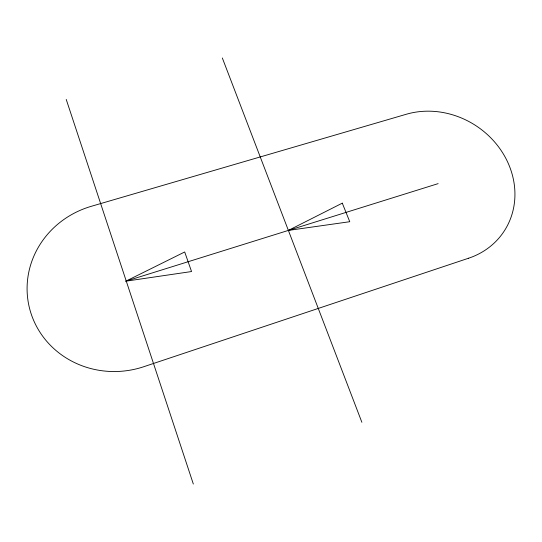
<?xml version="1.0" encoding="UTF-8"?>
<svg xmlns="http://www.w3.org/2000/svg" width="542" height="542" viewBox="0 0 542 542"><rect width="100%" height="100%" fill="white"/><g stroke="black" fill="none" stroke-linecap="round" stroke-linejoin="round"><path stroke-width="0.81" d="M125.812 281.19L184.7 251.976L191.55 271.542L125.812 281.19L438.139 183.63M222.328 57.974L361.88 422.293M66.226 99.43L193.331 484.026M342.293 203.155L288.378 230.411L349.753 221.712L342.293 203.155M468.593 258.222L143.759 366.724A88.868 84.335 -10.5 0 1 31.063 313.581A88.868 84.335 -10.5 0 1 91.239 206.326L406.331 114.247A81.293 72.804 33.4 0 1 508.525 163.996A81.293 72.804 33.4 0 1 468.593 258.222"/></g></svg>
